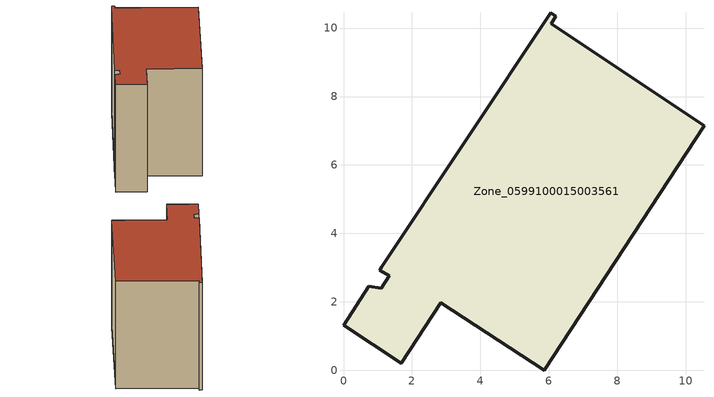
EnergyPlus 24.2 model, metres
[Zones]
Zone_0599100015003561
 floor ground (C_G): 6.05,10.45 6.21,10.35 6.07,10.13 10.53,7.15 5.87,0 2.84,1.97 1.69,0.21 0,1.31 0.74,2.45 1.1,2.4 1.34,2.77 1.05,2.93 1.12,3.03 z0.97
 wall outside (C_F): 6.21,10.35 6.05,10.45 1.12,3.03 1.05,2.93 1.34,2.77 1.1,2.4 0.74,2.45 0,1.31 1.69,0.21 2.84,1.97 5.87,0 10.53,7.15 6.07,10.13 6.21,10.35 z0.97:8.79
 roof outside (C_R): 2.84,1.97 5.87,0 10.53,7.15 6.07,10.13 6.21,10.35 6.05,10.45 1.12,3.03 1.05,2.93 1.34,2.77 1.1,2.4 0.74,2.45 0,1.31 1.69,0.21 z8.79
[BUILDING]
Pand.0599100015003561: North Axis=0; Terrain=City; Loads Convergence Tolerance Value=0.04; Temperature Convergence Tolerance Value=0.4; Solar Distribution=FullExterior; Maximum Number of Warmup Days=25; Minimum Number of Warmup Days=1
[Site:Location]
Rotterdam.The.Hague.AP_ZH_NLD Design_Conditions: Latitude=51.96; Longitude=4.45; Time Zone=1; Elevation=-4.5
[SITE:GROUNDTEMPERATURE:BUILDINGSURFACE]
18, 18, 18, 18, 18, 18, 18, 18, 18, 18, 18, 18
[MATERIAL] Thermal Absorptance=0.9; Solar Absorptance=0.7; Visible Absorptance=0.7
Name | Roughness | Thickness | Conductivity | Density | Specific Heat
G.TI.1965-1974 | MediumSmooth | 0.15 | 0.882353 | 540 | 1210
F.TI.1965-1974 | Rough | 0.3 | 0.697674 | 1920 | 840
R.TI.1965-1974 | MediumRough | 0.2 | 0.232558 | 1500 | 1000
[CONSTRUCTION]
C_G: G.TI.1965-1974
C_F: F.TI.1965-1974
C_R: R.TI.1965-1974
[ZONE]
Zone_0599100015003561: Type=1; Multiplier=1; Ceiling Height=Autocalculate; Volume=Autocalculate; Floor Area=autocalculate; Part of Total Floor Area=Yes
[ZONEINFILTRATION:DESIGNFLOWRATE]
Infil_Zone_0599100015003561: Zone or ZoneList or Space or SpaceList=Zone_0599100015003561; Schedule=AlwaysOn; Design Flow Rate Calculation Method=Flow/Area; Flow Rate per Floor Area=0.003; Constant Term Coefficient=1; Temperature Term Coefficient=0; Velocity Term Coefficient=0; Velocity Squared Term Coefficient=0
[HVACTEMPLATE:ZONE:IDEALLOADSAIRSYSTEM]
Zone_0599100015003561: Maximum Heating Supply Air Temperature=50; Minimum Cooling Supply Air Temperature=13; Maximum Heating Supply Air Humidity Ratio=0.0156; Minimum Cooling Supply Air Humidity Ratio=0.0077; Heating Limit=NoLimit; Cooling Limit=NoLimit; Dehumidification Control Type=ConstantSensibleHeatRatio; Cooling Sensible Heat Ratio=0.7; Dehumidification Setpoint=60; Humidification Control Type=None; Humidification Setpoint=30; Outdoor Air Method=None; Outdoor Air Flow Rate per Person=0.00944; Outdoor Air Flow Rate per Zone Floor Area=0; Outdoor Air Flow Rate per Zone=0; Demand Controlled Ventilation Type=None; Outdoor Air Economizer Type=NoEconomizer; Heat Recovery Type=None; Sensible Heat Recovery Effectiveness=0.7; Latent Heat Recovery Effectiveness=0.65
[ZONECONTROL:THERMOSTAT]
ThermostatControl_Zone_0599100015003561: Zone or ZoneList=Zone_0599100015003561; Control Type Schedule=DualSetpointControlType; Control 1=Thermostat_Zone_0599100015003561; Temperature Difference Between Cutout And Setpoint=0
[THERMOSTATSETPOINT:DUALSETPOINT]
Thermostat_Zone_0599100015003561: Heating Setpoint Temperature Schedule=HeatingSetpoint_Zone_0599100015003561; Cooling Setpoint Temperature Schedule=CoolingSetpoint_Zone_0599100015003561
[SCHEDULE:COMPACT]
HeatingSetpoint_Zone_0599100015003561: Through: 12/31, For: AllDays, Until: 24:00, 21
CoolingSetpoint_Zone_0599100015003561: Through: 12/31, For: AllDays, Until: 24:00, 24
DualSetpointControlType: Through: 12/31, For: AllDays, Until: 24:00, 4
AlwaysOn: Through: 12/31, For: AllDays, Until: 24:00, 1
